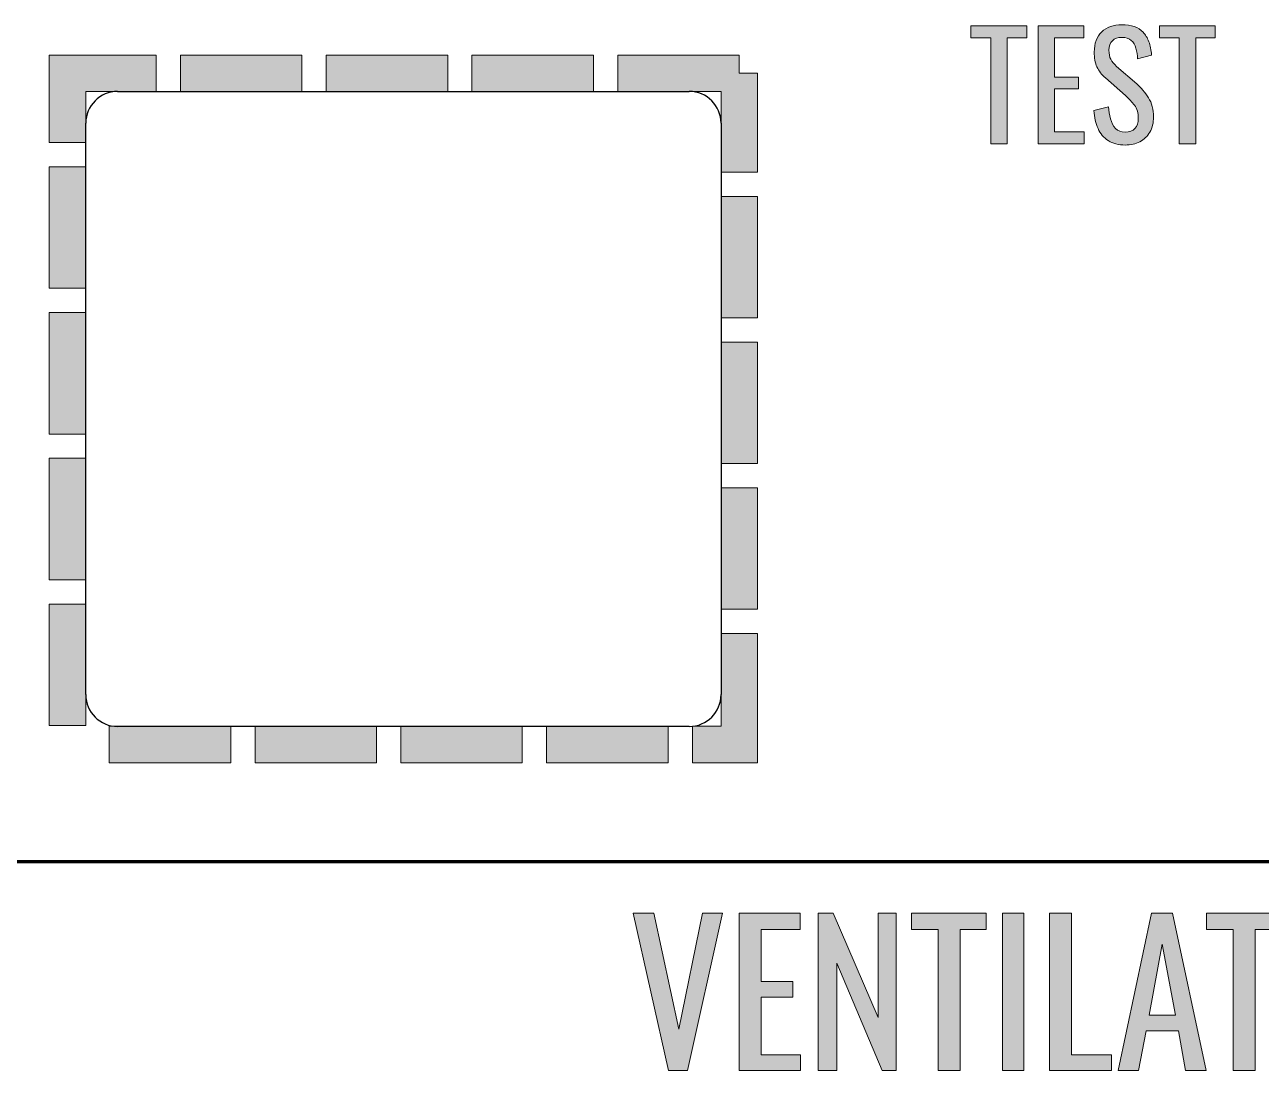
# Model space of a CAD drawing. Header units: inches. Extents: x 116 to 496, y 0 to 792.
# Drawn here: x 217.3 to 319.1, y 425.6 to 511.9 of the extents above; entities that cross this region are included whole.
import ezdxf

# ---------------------------------------------------------------- set-up
doc = ezdxf.new("R2010")
doc.units = ezdxf.units.IN
doc.header["$MEASUREMENT"] = 0
for name, color, linetype in [('Layer 2', 7, 'Continuous'), ('Left_SIde_Panel_01__Holes v4_0', 7, 'Continuous'), ('TEXT', 7, 'Continuous')]:
    doc.layers.add(name, color=color, linetype=linetype)

# ---------------------------------------------------------------- blocks, each defined once
blk = doc.blocks.new('block 12')
at = {"layer": 'Left_SIde_Panel_01__Holes v4_0', "color": 7, "lineweight": 25}
blk.add_open_spline([(274.63, 503.79), (274.63, 505.23), (273.46, 506.4), (272.01, 506.4)], degree=3, dxfattribs=at)
blk = doc.blocks.new('block 25')
at = {"layer": 'Left_SIde_Panel_01__Holes v4_0', "color": 7, "lineweight": 25}
blk.add_lwpolyline([(224.96, 506.4), (272.01, 506.4)], dxfattribs=at)
blk = doc.blocks.new('block 40')
at = {"layer": 'Left_SIde_Panel_01__Holes v4_0', "color": 7, "lineweight": 25}
blk.add_lwpolyline([(272.01, 454.11), (224.96, 454.11)], dxfattribs=at)
blk = doc.blocks.new('block 42')
at = {"layer": 'Left_SIde_Panel_01__Holes v4_0', "color": 7, "lineweight": 25}
blk.add_open_spline([(224.96, 506.4), (223.51, 506.4), (222.34, 505.23), (222.34, 503.79)], degree=3, dxfattribs=at)
blk = doc.blocks.new('block 43')
at = {"layer": 'Left_SIde_Panel_01__Holes v4_0', "color": 7, "lineweight": 25}
blk.add_lwpolyline([(274.63, 503.79), (274.63, 456.73)], dxfattribs=at)
blk = doc.blocks.new('block 44')
at = {"layer": 'Left_SIde_Panel_01__Holes v4_0', "color": 7, "lineweight": 25}
blk.add_open_spline([(222.34, 456.73), (222.34, 455.29), (223.51, 454.11), (224.96, 454.11)], degree=3, dxfattribs=at)
blk = doc.blocks.new('block 45')
at = {"layer": 'Left_SIde_Panel_01__Holes v4_0', "color": 7, "lineweight": 25}
blk.add_open_spline([(272.01, 454.11), (273.46, 454.11), (274.63, 455.29), (274.63, 456.73)], degree=3, dxfattribs=at)
blk = doc.blocks.new('block 46')
at = {"layer": 'Left_SIde_Panel_01__Holes v4_0', "color": 7, "lineweight": 25}
blk.add_lwpolyline([(222.34, 456.73), (222.34, 503.79)], dxfattribs=at)
blk = doc.blocks.new('block 77')
at = {"layer": 'TEXT'}
h = blk.add_hatch(color=7, dxfattribs=at)
h.dxf.hatch_style = 2
h.paths.add_polyline_path([(296.84, 502.09), (296.84, 510.81), (295.19, 510.81), (295.19, 511.81), (299.79, 511.81), (299.79, 510.81), (298.19, 510.81), (298.19, 502.09)])
h = blk.add_hatch(color=7, dxfattribs=at)
h.dxf.hatch_style = 2
h.paths.add_polyline_path([(300.73, 502.09), (300.73, 511.81), (304.49, 511.81), (304.49, 510.81), (302.08, 510.81), (302.08, 507.59), (304.04, 507.59), (304.04, 506.63), (302.08, 506.63), (302.08, 503.07), (304.52, 503.07), (304.52, 502.09)])
h = blk.add_hatch(color=7, dxfattribs=at)
h.dxf.hatch_style = 2
edge = h.paths.add_edge_path()
edge.add_spline(control_points=[(307.9, 501.99), (307.34, 501.99), (306.88, 502.11), (306.5, 502.35), (306.13, 502.59), (305.85, 502.92), (305.66, 503.34), (305.46, 503.77), (305.35, 504.26), (305.32, 504.82), (305.32, 504.82), (306.52, 505.14), (306.52, 505.14), (306.54, 504.8), (306.6, 504.47), (306.68, 504.15), (306.77, 503.83), (306.9, 503.56), (307.1, 503.36), (307.29, 503.16), (307.56, 503.05), (307.9, 503.05), (308.25, 503.05), (308.52, 503.15), (308.7, 503.35), (308.88, 503.54), (308.97, 503.83), (308.97, 504.19), (308.97, 504.63), (308.87, 504.99), (308.67, 505.26), (308.47, 505.52), (308.22, 505.79), (307.91, 506.07), (307.91, 506.07), (306.28, 507.51), (306.28, 507.51), (305.96, 507.79), (305.73, 508.09), (305.57, 508.42), (305.42, 508.76), (305.35, 509.17), (305.35, 509.65), (305.35, 510.37), (305.55, 510.92), (305.96, 511.31), (306.37, 511.7), (306.92, 511.9), (307.62, 511.9), (308.01, 511.9), (308.35, 511.85), (308.64, 511.75), (308.93, 511.65), (309.17, 511.49), (309.37, 511.29), (309.57, 511.08), (309.72, 510.82), (309.84, 510.5), (309.96, 510.18), (310.03, 509.81), (310.07, 509.39), (310.07, 509.39), (308.92, 509.08), (308.92, 509.08), (308.9, 509.4), (308.85, 509.69), (308.78, 509.96), (308.71, 510.23), (308.58, 510.44), (308.4, 510.61), (308.22, 510.77), (307.96, 510.85), (307.62, 510.85), (307.29, 510.85), (307.03, 510.76), (306.84, 510.58), (306.65, 510.4), (306.56, 510.14), (306.56, 509.79), (306.56, 509.49), (306.61, 509.25), (306.71, 509.05), (306.81, 508.86), (306.97, 508.67), (307.19, 508.47), (307.19, 508.47), (308.84, 507.03), (308.84, 507.03), (309.21, 506.71), (309.53, 506.32), (309.81, 505.88), (310.09, 505.44), (310.23, 504.91), (310.23, 504.3), (310.23, 503.82), (310.13, 503.41), (309.93, 503.06), (309.73, 502.71), (309.46, 502.45), (309.11, 502.26), (308.76, 502.08), (308.36, 501.99), (307.9, 501.99)], knot_values=[0, 0, 0, 0, 1, 1, 1, 2, 2, 2, 3, 3, 3, 4, 4, 4, 5, 5, 5, 6, 6, 6, 7, 7, 7, 8, 8, 8, 9, 9, 9, 10, 10, 10, 11, 11, 11, 12, 12, 12, 13, 13, 13, 14, 14, 14, 15, 15, 15, 16, 16, 16, 17, 17, 17, 18, 18, 18, 19, 19, 19, 20, 20, 20, 21, 21, 21, 22, 22, 22, 23, 23, 23, 24, 24, 24, 25, 25, 25, 26, 26, 26, 27, 27, 27, 28, 28, 28, 29, 29, 29, 30, 30, 30, 31, 31, 31, 32, 32, 32, 33, 33, 33, 34, 34, 34, 34], degree=3, periodic=0)
h = blk.add_hatch(color=7, dxfattribs=at)
h.dxf.hatch_style = 2
h.paths.add_polyline_path([(312.35, 502.09), (312.35, 510.81), (310.71, 510.81), (310.71, 511.81), (315.3, 511.81), (315.3, 510.81), (313.71, 510.81), (313.71, 502.09)])
at = {"layer": 'TEXT', "lineweight": 0}
for points in [[(296.84, 502.09), (296.84, 510.81), (295.19, 510.81), (295.19, 511.81), (299.79, 511.81), (299.79, 510.81), (298.19, 510.81), (298.19, 502.09), (296.84, 502.09)], [(300.73, 502.09), (300.73, 511.81), (304.49, 511.81), (304.49, 510.81), (302.08, 510.81), (302.08, 507.59), (304.04, 507.59), (304.04, 506.63), (302.08, 506.63), (302.08, 503.07), (304.52, 503.07), (304.52, 502.09), (300.73, 502.09)], [(312.35, 502.09), (312.35, 510.81), (310.71, 510.81), (310.71, 511.81), (315.3, 511.81), (315.3, 510.81), (313.71, 510.81), (313.71, 502.09), (312.35, 502.09)]]:
    blk.add_lwpolyline(points, dxfattribs=at)
blk.add_open_spline([(307.9, 501.99), (307.34, 501.99), (306.88, 502.11), (306.5, 502.35), (306.13, 502.59), (305.85, 502.92), (305.66, 503.34), (305.46, 503.77), (305.35, 504.26), (305.32, 504.82), (305.32, 504.82), (306.52, 505.14), (306.52, 505.14), (306.54, 504.8), (306.6, 504.47), (306.68, 504.15), (306.77, 503.83), (306.9, 503.56), (307.1, 503.36), (307.29, 503.16), (307.56, 503.05), (307.9, 503.05), (308.25, 503.05), (308.52, 503.15), (308.7, 503.35), (308.88, 503.54), (308.97, 503.83), (308.97, 504.19), (308.97, 504.63), (308.87, 504.99), (308.67, 505.26), (308.47, 505.52), (308.22, 505.79), (307.91, 506.07), (307.91, 506.07), (306.28, 507.51), (306.28, 507.51), (305.96, 507.79), (305.73, 508.09), (305.57, 508.42), (305.42, 508.76), (305.35, 509.17), (305.35, 509.65), (305.35, 510.37), (305.55, 510.92), (305.96, 511.31), (306.37, 511.7), (306.92, 511.9), (307.62, 511.9), (308.01, 511.9), (308.35, 511.85), (308.64, 511.75), (308.93, 511.65), (309.17, 511.49), (309.37, 511.29), (309.57, 511.08), (309.72, 510.82), (309.84, 510.5), (309.96, 510.18), (310.03, 509.81), (310.07, 509.39), (310.07, 509.39), (308.92, 509.08), (308.92, 509.08), (308.9, 509.4), (308.85, 509.69), (308.78, 509.96), (308.71, 510.23), (308.58, 510.44), (308.4, 510.61), (308.22, 510.77), (307.96, 510.85), (307.62, 510.85), (307.29, 510.85), (307.03, 510.76), (306.84, 510.58), (306.65, 510.4), (306.56, 510.14), (306.56, 509.79), (306.56, 509.49), (306.61, 509.25), (306.71, 509.05), (306.81, 508.86), (306.97, 508.67), (307.19, 508.47), (307.19, 508.47), (308.84, 507.03), (308.84, 507.03), (309.21, 506.71), (309.53, 506.32), (309.81, 505.88), (310.09, 505.44), (310.23, 504.91), (310.23, 504.3), (310.23, 503.82), (310.13, 503.41), (309.93, 503.06), (309.73, 502.71), (309.46, 502.45), (309.11, 502.26), (308.76, 502.08), (308.36, 501.99), (307.9, 501.99)], degree=3, knots=[0, 0, 0, 0, 1, 1, 1, 2, 2, 2, 3, 3, 3, 4, 4, 4, 5, 5, 5, 6, 6, 6, 7, 7, 7, 8, 8, 8, 9, 9, 9, 10, 10, 10, 11, 11, 11, 12, 12, 12, 13, 13, 13, 14, 14, 14, 15, 15, 15, 16, 16, 16, 17, 17, 17, 18, 18, 18, 19, 19, 19, 20, 20, 20, 21, 21, 21, 22, 22, 22, 23, 23, 23, 24, 24, 24, 25, 25, 25, 26, 26, 26, 27, 27, 27, 28, 28, 28, 29, 29, 29, 30, 30, 30, 31, 31, 31, 32, 32, 32, 33, 33, 33, 34, 34, 34, 34], dxfattribs=at)
blk = doc.blocks.new('block 109')
at = {"layer": 'TEXT'}
h = blk.add_hatch(color=7, dxfattribs=at)
h.dxf.hatch_style = 2
h.paths.add_polyline_path([(270.3, 425.77), (267.4, 438.73), (269.1, 438.73), (271.15, 429.18), (273.1, 438.73), (274.75, 438.73), (271.88, 425.77)])
h = blk.add_hatch(color=7, dxfattribs=at)
h.dxf.hatch_style = 2
h.paths.add_polyline_path([(276.12, 425.77), (276.12, 438.73), (281.15, 438.73), (281.15, 437.39), (277.93, 437.39), (277.93, 433.1), (280.54, 433.1), (280.54, 431.82), (277.93, 431.82), (277.93, 427.07), (281.18, 427.07), (281.18, 425.77)])
h = blk.add_hatch(color=7, dxfattribs=at)
h.dxf.hatch_style = 2
h.paths.add_polyline_path([(282.63, 425.77), (282.63, 438.73), (283.87, 438.73), (287.55, 430.13), (287.55, 438.73), (289.05, 438.73), (289.05, 425.77), (287.9, 425.77), (284.17, 434.62), (284.17, 425.77)])
h = blk.add_hatch(color=7, dxfattribs=at)
h.dxf.hatch_style = 2
h.paths.add_polyline_path([(292.51, 425.77), (292.51, 437.39), (290.32, 437.39), (290.32, 438.73), (296.44, 438.73), (296.44, 437.39), (294.32, 437.39), (294.32, 425.77)])
h = blk.add_hatch(color=7, dxfattribs=at)
h.dxf.hatch_style = 2
h.paths.add_polyline_path([(297.79, 425.77), (297.79, 438.73), (299.56, 438.73), (299.56, 425.77)])
h = blk.add_hatch(color=7, dxfattribs=at)
h.dxf.hatch_style = 2
h.paths.add_polyline_path([(301.66, 425.77), (301.66, 438.73), (303.47, 438.73), (303.47, 427.07), (306.78, 427.07), (306.78, 425.77)])
h = blk.add_hatch(color=7, dxfattribs=at)
h.dxf.hatch_style = 2
h.paths.add_polyline_path([(307.31, 425.77), (310.06, 438.73), (311.8, 438.73), (314.57, 425.77), (312.86, 425.77), (312.27, 429.04), (309.63, 429.04), (309, 425.77)])
h.paths.add_polyline_path([(309.87, 430.33), (312.03, 430.33), (310.94, 436.17)])
h = blk.add_hatch(color=7, dxfattribs=at)
h.dxf.hatch_style = 2
h.paths.add_polyline_path([(316.79, 425.77), (316.79, 437.39), (314.6, 437.39), (314.6, 438.73), (320.73, 438.73), (320.73, 437.39), (318.6, 437.39), (318.6, 425.77)])
h = blk.add_hatch(color=7, dxfattribs=at)
h.dxf.hatch_style = 2
h.paths.add_polyline_path([(322.07, 425.77), (322.07, 438.73), (323.85, 438.73), (323.85, 425.77)])
h = blk.add_hatch(color=7, dxfattribs=at)
h.dxf.hatch_style = 2
edge = h.paths.add_edge_path()
edge.add_spline(control_points=[(329.26, 425.63), (328.38, 425.63), (327.68, 425.8), (327.16, 426.14), (326.64, 426.48), (326.27, 426.97), (326.04, 427.61), (325.82, 428.24), (325.71, 428.98), (325.71, 429.84), (325.71, 429.84), (325.71, 434.75), (325.71, 434.75), (325.71, 435.6), (325.82, 436.34), (326.05, 436.95), (326.28, 437.56), (326.65, 438.03), (327.17, 438.36), (327.69, 438.68), (328.38, 438.85), (329.26, 438.85), (330.13, 438.85), (330.83, 438.68), (331.34, 438.35), (331.85, 438.02), (332.22, 437.55), (332.45, 436.94), (332.68, 436.33), (332.79, 435.6), (332.79, 434.75), (332.79, 434.75), (332.79, 429.82), (332.79, 429.82), (332.79, 428.98), (332.68, 428.24), (332.45, 427.61), (332.22, 426.98), (331.85, 426.5), (331.34, 426.15), (330.83, 425.8), (330.13, 425.63), (329.26, 425.63)], knot_values=[0, 0, 0, 0, 1, 1, 1, 2, 2, 2, 3, 3, 3, 4, 4, 4, 5, 5, 5, 6, 6, 6, 7, 7, 7, 8, 8, 8, 9, 9, 9, 10, 10, 10, 11, 11, 11, 12, 12, 12, 13, 13, 13, 14, 14, 14, 14], degree=3, periodic=0)
edge = h.paths.add_edge_path()
edge.add_spline(control_points=[(329.26, 427.05), (329.74, 427.05), (330.1, 427.15), (330.35, 427.35), (330.59, 427.55), (330.76, 427.82), (330.84, 428.18), (330.93, 428.54), (330.97, 428.96), (330.97, 429.44), (330.97, 429.44), (330.97, 435.12), (330.97, 435.12), (330.97, 435.6), (330.93, 436.01), (330.84, 436.36), (330.76, 436.7), (330.59, 436.97), (330.35, 437.16), (330.1, 437.34), (329.74, 437.44), (329.26, 437.44), (328.78, 437.44), (328.41, 437.34), (328.16, 437.16), (327.91, 436.97), (327.74, 436.7), (327.66, 436.36), (327.57, 436.01), (327.53, 435.6), (327.53, 435.12), (327.53, 435.12), (327.53, 429.44), (327.53, 429.44), (327.53, 428.96), (327.57, 428.54), (327.66, 428.18), (327.74, 427.82), (327.91, 427.55), (328.16, 427.35), (328.41, 427.15), (328.78, 427.05), (329.26, 427.05)], knot_values=[0, 0, 0, 0, 1, 1, 1, 2, 2, 2, 3, 3, 3, 4, 4, 4, 5, 5, 5, 6, 6, 6, 7, 7, 7, 8, 8, 8, 9, 9, 9, 10, 10, 10, 11, 11, 11, 12, 12, 12, 13, 13, 13, 14, 14, 14, 14], degree=3, periodic=0)
h = blk.add_hatch(color=7, dxfattribs=at)
h.dxf.hatch_style = 2
h.paths.add_polyline_path([(334.57, 425.77), (334.57, 438.73), (335.8, 438.73), (339.48, 430.13), (339.48, 438.73), (340.99, 438.73), (340.99, 425.77), (339.83, 425.77), (336.11, 434.62), (336.11, 425.77)])
at = {"layer": 'TEXT', "lineweight": 0}
for points in [[(270.3, 425.77), (267.4, 438.73), (269.1, 438.73), (271.15, 429.18), (273.1, 438.73), (274.75, 438.73), (271.88, 425.77), (270.3, 425.77)], [(276.12, 425.77), (276.12, 438.73), (281.15, 438.73), (281.15, 437.39), (277.93, 437.39), (277.93, 433.1), (280.54, 433.1), (280.54, 431.82), (277.93, 431.82), (277.93, 427.07), (281.18, 427.07), (281.18, 425.77), (276.12, 425.77)], [(282.63, 425.77), (282.63, 438.73), (283.87, 438.73), (287.55, 430.13), (287.55, 438.73), (289.05, 438.73), (289.05, 425.77), (287.9, 425.77), (284.17, 434.62), (284.17, 425.77), (282.63, 425.77)], [(292.51, 425.77), (292.51, 437.39), (290.32, 437.39), (290.32, 438.73), (296.44, 438.73), (296.44, 437.39), (294.32, 437.39), (294.32, 425.77), (292.51, 425.77)], [(297.79, 425.77), (297.79, 438.73), (299.56, 438.73), (299.56, 425.77), (297.79, 425.77)], [(301.66, 425.77), (301.66, 438.73), (303.47, 438.73), (303.47, 427.07), (306.78, 427.07), (306.78, 425.77), (301.66, 425.77)], [(307.31, 425.77), (310.06, 438.73), (311.8, 438.73), (314.57, 425.77), (312.86, 425.77), (312.27, 429.04), (309.63, 429.04), (309, 425.77), (307.31, 425.77)], [(316.79, 425.77), (316.79, 437.39), (314.6, 437.39), (314.6, 438.73), (320.73, 438.73), (320.73, 437.39), (318.6, 437.39), (318.6, 425.77), (316.79, 425.77)], [(322.07, 425.77), (322.07, 438.73), (323.85, 438.73), (323.85, 425.77), (322.07, 425.77)], [(334.57, 425.77), (334.57, 438.73), (335.8, 438.73), (339.48, 430.13), (339.48, 438.73), (340.99, 438.73), (340.99, 425.77), (339.83, 425.77), (336.11, 434.62), (336.11, 425.77), (334.57, 425.77)], [(309.87, 430.33), (312.03, 430.33), (310.94, 436.17), (309.87, 430.33)]]:
    blk.add_lwpolyline(points, dxfattribs=at)
for points in [[(329.26, 425.63), (328.38, 425.63), (327.68, 425.8), (327.16, 426.14), (326.64, 426.48), (326.27, 426.97), (326.04, 427.61), (325.82, 428.24), (325.71, 428.98), (325.71, 429.84), (325.71, 429.84), (325.71, 434.75), (325.71, 434.75), (325.71, 435.6), (325.82, 436.34), (326.05, 436.95), (326.28, 437.56), (326.65, 438.03), (327.17, 438.36), (327.69, 438.68), (328.38, 438.85), (329.26, 438.85), (330.13, 438.85), (330.83, 438.68), (331.34, 438.35), (331.85, 438.02), (332.22, 437.55), (332.45, 436.94), (332.68, 436.33), (332.79, 435.6), (332.79, 434.75), (332.79, 434.75), (332.79, 429.82), (332.79, 429.82), (332.79, 428.98), (332.68, 428.24), (332.45, 427.61), (332.22, 426.98), (331.85, 426.5), (331.34, 426.15), (330.83, 425.8), (330.13, 425.63), (329.26, 425.63)], [(329.26, 427.05), (329.74, 427.05), (330.1, 427.15), (330.35, 427.35), (330.59, 427.55), (330.76, 427.82), (330.84, 428.18), (330.93, 428.54), (330.97, 428.96), (330.97, 429.44), (330.97, 429.44), (330.97, 435.12), (330.97, 435.12), (330.97, 435.6), (330.93, 436.01), (330.84, 436.36), (330.76, 436.7), (330.59, 436.97), (330.35, 437.16), (330.1, 437.34), (329.74, 437.44), (329.26, 437.44), (328.78, 437.44), (328.41, 437.34), (328.16, 437.16), (327.91, 436.97), (327.74, 436.7), (327.66, 436.36), (327.57, 436.01), (327.53, 435.6), (327.53, 435.12), (327.53, 435.12), (327.53, 429.44), (327.53, 429.44), (327.53, 428.96), (327.57, 428.54), (327.66, 428.18), (327.74, 427.82), (327.91, 427.55), (328.16, 427.35), (328.41, 427.15), (328.78, 427.05), (329.26, 427.05)]]:
    blk.add_open_spline(points, degree=3, knots=[0, 0, 0, 0, 1, 1, 1, 2, 2, 2, 3, 3, 3, 4, 4, 4, 5, 5, 5, 6, 6, 6, 7, 7, 7, 8, 8, 8, 9, 9, 9, 10, 10, 10, 11, 11, 11, 12, 12, 12, 13, 13, 13, 14, 14, 14, 14], dxfattribs=at)

msp = doc.modelspace()

# ---------------------------------------------------------------- hatches: boundary and pattern name
at = {"layer": 'Layer 2'}
h = msp.add_hatch(color=7, dxfattribs=at)
h.dxf.hatch_style = 2
h.paths.add_polyline_path([(276.13, 509.4), (274.63, 509.4), (267.63, 509.4), (266.13, 509.4), (266.13, 506.4), (267.63, 506.4), (274.63, 506.4), (274.63, 501.26), (274.63, 499.76), (277.63, 499.76), (277.63, 501.26), (277.63, 506.4), (277.63, 507.9), (276.13, 507.9)])
h.paths.add_polyline_path([(264.13, 509.4), (262.63, 509.4), (255.63, 509.4), (254.13, 509.4), (254.13, 506.4), (255.63, 506.4), (262.63, 506.4), (264.13, 506.4)])
h.paths.add_polyline_path([(252.13, 509.4), (250.63, 509.4), (243.63, 509.4), (242.13, 509.4), (242.13, 506.4), (243.63, 506.4), (250.63, 506.4), (252.13, 506.4)])
h.paths.add_polyline_path([(240.13, 509.4), (238.63, 509.4), (231.63, 509.4), (230.13, 509.4), (230.13, 506.4), (231.63, 506.4), (238.63, 506.4), (240.13, 506.4)])
edge = h.paths.add_edge_path()
edge.add_spline(control_points=[(228.13, 509.4), (228.13, 509.4), (226.63, 509.4), (226.63, 509.4), (226.63, 509.4), (222.34, 509.4), (222.34, 509.4), (222.34, 509.4), (219.34, 509.4), (219.34, 509.4), (219.34, 509.4), (219.34, 506.4), (219.34, 506.4), (219.34, 506.4), (219.34, 503.69), (219.34, 503.69), (219.34, 503.69), (219.34, 502.19), (219.34, 502.19), (219.34, 502.19), (222.34, 502.19), (222.34, 502.19), (222.34, 502.19), (222.34, 506.4), (222.34, 506.4), (222.34, 506.4), (222.34, 506.4), (222.34, 506.4), (222.34, 506.4), (222.34, 506.4), (222.34, 506.4), (222.34, 506.4), (226.63, 506.4), (226.63, 506.4), (226.63, 506.4), (228.13, 506.4), (228.13, 506.4), (228.13, 506.4), (228.13, 509.4), (228.13, 509.4), (228.13, 509.4), (228.13, 509.4), (228.13, 509.4)], knot_values=[0, 0, 0, 0, 1, 1, 1, 2, 2, 2, 3, 3, 3, 4, 4, 4, 5, 5, 5, 6, 6, 6, 7, 7, 7, 8, 8, 8, 9, 9, 9, 10, 10, 10, 11, 11, 11, 12, 12, 12, 13, 13, 13, 14, 14, 14, 14], degree=3, periodic=0)
h.paths.add_polyline_path([(222.34, 500.19), (219.34, 500.19), (219.34, 498.69), (219.34, 491.69), (219.34, 490.19), (222.34, 490.19)])
h.paths.add_polyline_path([(222.34, 488.19), (219.34, 488.19), (219.34, 486.69), (219.34, 479.69), (219.34, 478.19), (222.34, 478.19)])
h.paths.add_polyline_path([(222.34, 476.19), (219.34, 476.19), (219.34, 474.69), (219.34, 467.69), (219.34, 466.19), (222.34, 466.19)])
h.paths.add_polyline_path([(222.34, 464.19), (219.34, 464.19), (219.34, 462.69), (219.34, 455.69), (219.34, 454.19), (222.34, 454.19)])
h.paths.add_polyline_path([(234.27, 454.12), (224.27, 454.12), (224.27, 451.12), (225.77, 451.12), (232.77, 451.12), (234.27, 451.12)])
h.paths.add_polyline_path([(246.27, 454.12), (236.27, 454.12), (236.27, 451.12), (237.77, 451.12), (244.77, 451.12), (246.27, 451.12)])
h.paths.add_polyline_path([(258.27, 454.12), (248.27, 454.12), (248.27, 451.12), (249.77, 451.12), (256.77, 451.12), (258.27, 451.12)])
h.paths.add_polyline_path([(270.27, 454.12), (260.27, 454.12), (260.27, 451.12), (261.77, 451.12), (268.77, 451.12), (270.27, 451.12)])
edge = h.paths.add_edge_path()
edge.add_spline(control_points=[(277.63, 461.76), (277.63, 461.76), (274.63, 461.76), (274.63, 461.76), (274.63, 461.76), (274.63, 460.26), (274.63, 460.26), (274.63, 460.26), (274.63, 454.12), (274.63, 454.12), (274.63, 454.12), (274.63, 454.12), (274.63, 454.12), (274.63, 454.12), (274.63, 454.12), (274.63, 454.12), (274.63, 454.12), (272.27, 454.12), (272.27, 454.12), (272.27, 454.12), (272.27, 451.12), (272.27, 451.12), (272.27, 451.12), (273.77, 451.12), (273.77, 451.12), (273.77, 451.12), (274.63, 451.12), (274.63, 451.12), (274.63, 451.12), (277.63, 451.12), (277.63, 451.12), (277.63, 451.12), (277.63, 454.12), (277.63, 454.12), (277.63, 454.12), (277.63, 460.26), (277.63, 460.26), (277.63, 460.26), (277.63, 461.76), (277.63, 461.76), (277.63, 461.76), (277.63, 461.76), (277.63, 461.76)], knot_values=[0, 0, 0, 0, 1, 1, 1, 2, 2, 2, 3, 3, 3, 4, 4, 4, 5, 5, 5, 6, 6, 6, 7, 7, 7, 8, 8, 8, 9, 9, 9, 10, 10, 10, 11, 11, 11, 12, 12, 12, 13, 13, 13, 14, 14, 14, 14], degree=3, periodic=0)
h.paths.add_polyline_path([(277.63, 473.76), (274.63, 473.76), (274.63, 472.26), (274.63, 465.26), (274.63, 463.76), (277.63, 463.76), (277.63, 465.26), (277.63, 472.26)])
h.paths.add_polyline_path([(277.63, 485.76), (274.63, 485.76), (274.63, 484.26), (274.63, 477.26), (274.63, 475.76), (277.63, 475.76), (277.63, 477.26), (277.63, 484.26)])
h.paths.add_polyline_path([(277.63, 497.76), (274.63, 497.76), (274.63, 496.26), (274.63, 489.26), (274.63, 487.76), (277.63, 487.76), (277.63, 489.26), (277.63, 496.26)])

# ---------------------------------------------------------------- linework, layer by layer
at = {"layer": 'Layer 2', "lineweight": 0}
for points in [[(240.13, 509.4), (238.63, 509.4), (231.63, 509.4), (230.13, 509.4), (230.13, 506.4), (231.63, 506.4), (238.63, 506.4), (240.13, 506.4), (240.13, 509.4), (240.13, 509.4)], [(252.13, 509.4), (250.63, 509.4), (243.63, 509.4), (242.13, 509.4), (242.13, 506.4), (243.63, 506.4), (250.63, 506.4), (252.13, 506.4), (252.13, 509.4), (252.13, 509.4)], [(264.13, 509.4), (262.63, 509.4), (255.63, 509.4), (254.13, 509.4), (254.13, 506.4), (255.63, 506.4), (262.63, 506.4), (264.13, 506.4), (264.13, 509.4), (264.13, 509.4)], [(276.13, 509.4), (274.63, 509.4), (267.63, 509.4), (266.13, 509.4), (266.13, 506.4), (267.63, 506.4), (274.63, 506.4), (274.63, 506.4), (274.63, 501.26), (274.63, 499.76), (277.63, 499.76), (277.63, 501.26), (277.63, 506.4), (277.63, 507.9), (276.13, 507.9), (276.13, 509.4), (276.13, 509.4)], [(222.34, 500.19), (219.34, 500.19), (219.34, 498.69), (219.34, 491.69), (219.34, 490.19), (222.34, 490.19), (222.34, 500.19), (222.34, 500.19)], [(277.63, 497.76), (274.63, 497.76), (274.63, 496.26), (274.63, 489.26), (274.63, 487.76), (277.63, 487.76), (277.63, 489.26), (277.63, 496.26), (277.63, 497.76), (277.63, 497.76)], [(222.34, 488.19), (219.34, 488.19), (219.34, 486.69), (219.34, 479.69), (219.34, 478.19), (222.34, 478.19), (222.34, 488.19), (222.34, 488.19)], [(277.63, 485.76), (274.63, 485.76), (274.63, 484.26), (274.63, 477.26), (274.63, 475.76), (277.63, 475.76), (277.63, 477.26), (277.63, 484.26), (277.63, 485.76), (277.63, 485.76)], [(222.34, 476.19), (219.34, 476.19), (219.34, 474.69), (219.34, 467.69), (219.34, 466.19), (222.34, 466.19), (222.34, 476.19), (222.34, 476.19)], [(277.63, 473.76), (274.63, 473.76), (274.63, 472.26), (274.63, 465.26), (274.63, 463.76), (277.63, 463.76), (277.63, 465.26), (277.63, 472.26), (277.63, 473.76), (277.63, 473.76)], [(222.34, 464.19), (219.34, 464.19), (219.34, 462.69), (219.34, 455.69), (219.34, 454.19), (222.34, 454.19), (222.34, 464.19), (222.34, 464.19)], [(234.27, 454.12), (224.27, 454.12), (224.27, 451.12), (225.77, 451.12), (232.77, 451.12), (234.27, 451.12), (234.27, 454.12), (234.27, 454.12)], [(246.27, 454.12), (236.27, 454.12), (236.27, 451.12), (237.77, 451.12), (244.77, 451.12), (246.27, 451.12), (246.27, 454.12), (246.27, 454.12)], [(258.27, 454.12), (248.27, 454.12), (248.27, 451.12), (249.77, 451.12), (256.77, 451.12), (258.27, 451.12), (258.27, 454.12), (258.27, 454.12)], [(270.27, 454.12), (260.27, 454.12), (260.27, 451.12), (261.77, 451.12), (268.77, 451.12), (270.27, 451.12), (270.27, 454.12), (270.27, 454.12)]]:
    msp.add_lwpolyline(points, dxfattribs=at)
at = {"layer": 'Layer 2', "color": 7, "lineweight": 106}
msp.add_lwpolyline([(116.44, 443), (495.51, 443)], dxfattribs=at)
at = {"layer": 'Layer 2', "lineweight": 0}
for points in [[(228.13, 509.4), (228.13, 509.4), (226.63, 509.4), (226.63, 509.4), (226.63, 509.4), (222.34, 509.4), (222.34, 509.4), (222.34, 509.4), (219.34, 509.4), (219.34, 509.4), (219.34, 509.4), (219.34, 506.4), (219.34, 506.4), (219.34, 506.4), (219.34, 503.69), (219.34, 503.69), (219.34, 503.69), (219.34, 502.19), (219.34, 502.19), (219.34, 502.19), (222.34, 502.19), (222.34, 502.19), (222.34, 502.19), (222.34, 506.4), (222.34, 506.4), (222.34, 506.4), (222.34, 506.4), (222.34, 506.4), (222.34, 506.4), (222.34, 506.4), (222.34, 506.4), (222.34, 506.4), (226.63, 506.4), (226.63, 506.4), (226.63, 506.4), (228.13, 506.4), (228.13, 506.4), (228.13, 506.4), (228.13, 509.4), (228.13, 509.4), (228.13, 509.4), (228.13, 509.4), (228.13, 509.4)], [(277.63, 461.76), (277.63, 461.76), (274.63, 461.76), (274.63, 461.76), (274.63, 461.76), (274.63, 460.26), (274.63, 460.26), (274.63, 460.26), (274.63, 454.12), (274.63, 454.12), (274.63, 454.12), (274.63, 454.12), (274.63, 454.12), (274.63, 454.12), (274.63, 454.12), (274.63, 454.12), (274.63, 454.12), (272.27, 454.12), (272.27, 454.12), (272.27, 454.12), (272.27, 451.12), (272.27, 451.12), (272.27, 451.12), (273.77, 451.12), (273.77, 451.12), (273.77, 451.12), (274.63, 451.12), (274.63, 451.12), (274.63, 451.12), (277.63, 451.12), (277.63, 451.12), (277.63, 451.12), (277.63, 454.12), (277.63, 454.12), (277.63, 454.12), (277.63, 460.26), (277.63, 460.26), (277.63, 460.26), (277.63, 461.76), (277.63, 461.76), (277.63, 461.76), (277.63, 461.76), (277.63, 461.76)]]:
    msp.add_open_spline(points, degree=3, knots=[0, 0, 0, 0, 1, 1, 1, 2, 2, 2, 3, 3, 3, 4, 4, 4, 5, 5, 5, 6, 6, 6, 7, 7, 7, 8, 8, 8, 9, 9, 9, 10, 10, 10, 11, 11, 11, 12, 12, 12, 13, 13, 13, 14, 14, 14, 14], dxfattribs=at)

# ---------------------------------------------------------------- block references
at = {"layer": 'Left_SIde_Panel_01__Holes v4_0'}
for name in ['block 42', 'block 25', 'block 12', 'block 46', 'block 43', 'block 44', 'block 45', 'block 40']:
    msp.add_blockref(name, (0, 0), dxfattribs=at)
at = {"layer": 'TEXT'}
for name in ['block 77', 'block 109']:
    msp.add_blockref(name, (0, 0), dxfattribs=at)

doc.saveas('drawing.dxf')
